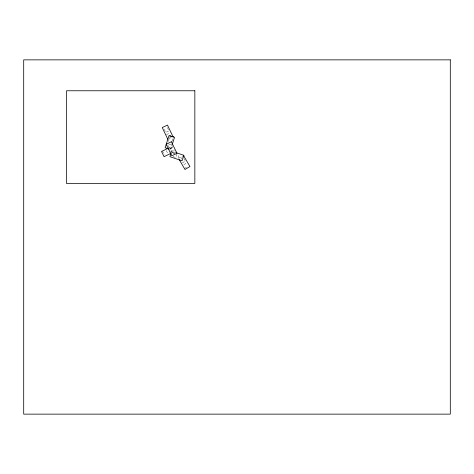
<?xml version="1.0" encoding="UTF-8"?>
<svg xmlns="http://www.w3.org/2000/svg" width="474" height="474" viewBox="0 0 474 474"><rect width="100%" height="100%" fill="white"/><g stroke="black" fill="none" stroke-linecap="round" stroke-linejoin="round"><path stroke-width="0.36" stroke-dasharray="2.37 1.78" d="M168.282 141.418L169.816 136.601M172.163 141.139L173.04 138.384M170.628 149.529L171.932 145.453M171.28 152.569L171.742 151.2L175.125 152.344M176.915 154.097L175.759 157.522L173.022 156.598M178.076 157.913L179.231 154.494M181.501 159.074L182.425 156.331M178.497 158.357L182.573 156.041M182.36 162.849L185.482 161.036L184.025 158.535M183.847 164.674L186.341 163.216M184.416 168.519L187.538 166.7M168.584 148.042L172.429 146.164M170.255 148.427L172.85 147.159M170.344 148.735L172.945 147.467L171.043 143.569M170.391 151.289L174.29 149.393M169.888 152.622L174.432 150.406M171.754 152.924L175.605 151.052M173.271 153.902L175.22 152.954M166.404 134.616L170.32 132.761M169.064 138.55L171.677 137.312M168.614 143.96L172.056 145.056M168.892 147.841L170.96 148.498M172.127 152.48L174.865 153.404M167.796 145.151L169.378 148.398M166.38 150.72L167.962 153.967M162.499 151.005L164.401 154.903M167.446 127.553L168.993 130.818L165.728 132.37L163.56 127.796"/><path stroke-width="0.71" d="M172.364 144.09L174.533 137.288L169.022 135.534L165.124 147.775L169.254 149.091M170.978 153.617L169.893 156.675L182.063 160.787L183.912 155.312L175.801 152.569M167.938 148.356L161.527 151.479L164.057 156.675L171.114 153.238M170.036 135.908L173.478 137.004M183.491 155.448L189.956 166.546L184.961 169.455L179.213 159.59M172.986 136.696L167.482 125.083L162.256 127.559L167.76 139.172M171.369 141.75L166.173 144.28L171.801 155.828L176.998 153.298L171.369 141.75M450.3 59.86L23.7 59.86L23.7 414.14L450.3 414.14L450.3 59.86M194.844 90.765L66.484 90.765L66.484 183.468L194.844 183.468L194.844 90.765"/></g></svg>
